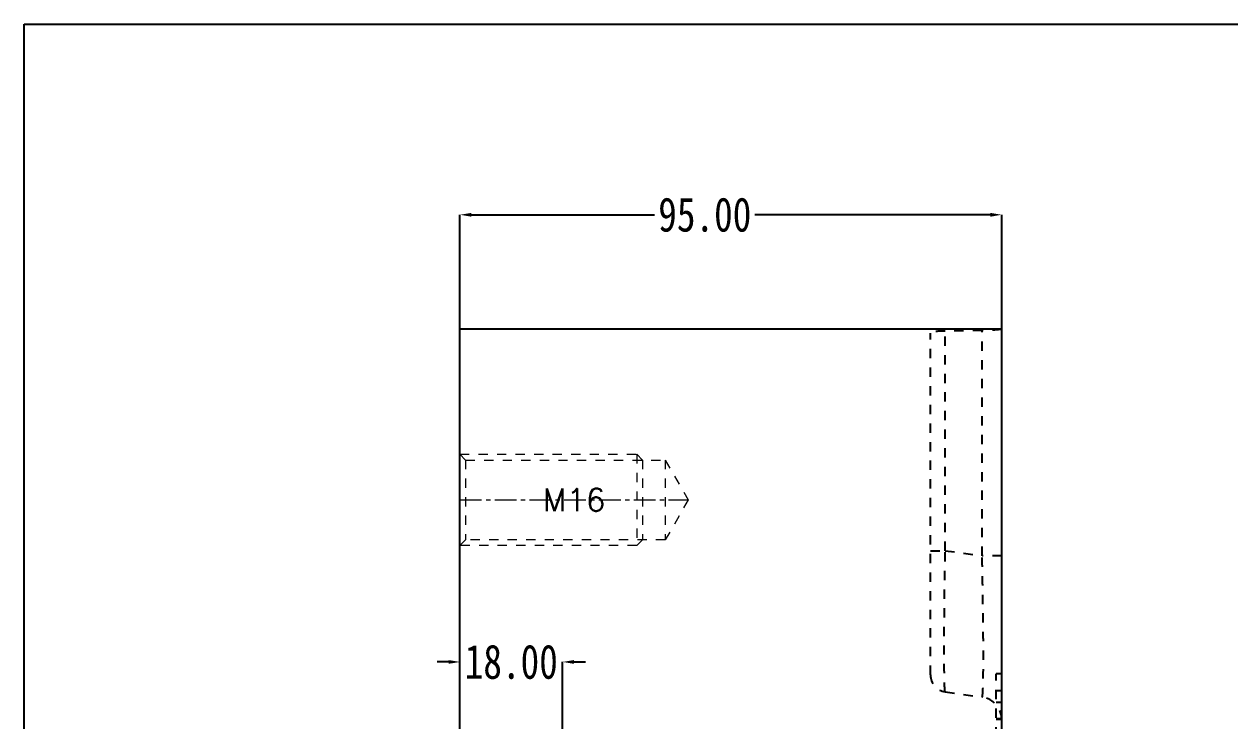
# Model space of a CAD drawing. Header units: millimetres. Extents: x -946 to 3963, y -10008 to 1396.
# Drawn here: x 1206.6 to 1418, y -2951.3 to -2829.1 of the extents above; entities that cross this region are included whole.
import ezdxf
from ezdxf.enums import TextEntityAlignment as Align

# ---------------------------------------------------------------- set-up
doc = ezdxf.new("R2010")
doc.units = ezdxf.units.MM
doc.header["$LTSCALE"] = 16.335
doc.header["$PDMODE"] = 3
doc.header["$PDSIZE"] = 0.3125
doc.linetypes.add('CENTER', pattern=[0.6, 0.375, -0.075, 0.075, -0.075])
doc.linetypes.add('HIDDEN', pattern=[0.2, 0.1, -0.1])
doc.layers.get('0').update_dxf_attribs({"linetype": 'CONTINUOUS'})
doc.layers.get('Defpoints').update_dxf_attribs({"linetype": 'CONTINUOUS'})
doc.layers.add('DEFAULT_2', color=8, linetype='HIDDEN')
doc.layers.add('DIM', color=3, linetype='CONTINUOUS')
doc.layers.add('screw', color=33, linetype='CONTINUOUS', lineweight=13)
doc.styles.get("Standard").update_dxf_attribs({"font": 'txt', "width": 0.8})
doc.styles.add('TXT', font='txt.shx', dxfattribs={"bigfont": 'gbcbig.shx'})
doc.dimstyles.new('11', dxfattribs={"dimtxt": 10, "dimasz": 10, "dimexe": 0, "dimexo": 0, "dimgap": 0, "dimtad": 0, "dimzin": 0, "dimdsep": 46, "dimtxsty": 'Standard', "dimcen": 0, "dimclrd": 4, "dimclre": 4, "dimclrt": 6, "dimazin": 0, "dimtfac": 1, "dimtofl": 0, "dimtmove": 0, "dimatfit": 3, "dimfxl": 0, "dimtolj": 1, "dimtzin": 0, "dimarcsym": 0})

# ---------------------------------------------------------------- blocks, each defined once
blk = doc.blocks.new('*D196')
at = {"layer": 'Defpoints', "color": 0}
for p in [(1282.98, -2862.53), (1282.98, -2886.85), (1377.98, -2886.85)]:
    blk.add_point(p, dxfattribs=at)
at = {"layer": 'DIM', "color": 4, "lineweight": -2}
for p, q in [((1282.98, -2886.85), (1282.98, -2862.53)), ((1284.98, -2862.53), (1317.11, -2862.53)), ((1375.98, -2862.53), (1334.71, -2862.53)), ((1377.98, -2886.85), (1377.98, -2862.53))]:
    blk.add_line(p, q, dxfattribs=at)
at = {"layer": 'DIM', "color": 4}
for points in [[(1284.98, -2862.2), (1284.98, -2862.87), (1282.98, -2862.53)], [(1375.98, -2862.2), (1375.98, -2862.87), (1377.98, -2862.53)]]:
    blk.add_solid(points, dxfattribs=at)
at = {"layer": 'DIM', "color": 6, "insert": (1325.91, -2862.53), "char_height": 6, "attachment_point": 5}
blk.add_mtext('\\A1;95.00', dxfattribs=at)
blk = doc.blocks.new('*D201')
at = {"layer": 'Defpoints', "color": 0}
for p in [(1282.98, -2940.95), (1282.98, -2953.15), (1300.98, -2963.54)]:
    blk.add_point(p, dxfattribs=at)
at = {"layer": 'DIM', "color": 4, "lineweight": -2}
for p, q in [((1280.98, -2940.95), (1278.98, -2940.95)), ((1282.98, -2953.15), (1282.98, -2940.95)), ((1300.98, -2963.54), (1300.98, -2940.95)), ((1302.98, -2940.95), (1304.98, -2940.95))]:
    blk.add_line(p, q, dxfattribs=at)
at = {"layer": 'DIM', "color": 4}
for points in [[(1280.98, -2940.62), (1280.98, -2941.28), (1282.98, -2940.95)], [(1302.98, -2940.62), (1302.98, -2941.28), (1300.98, -2940.95)]]:
    blk.add_solid(points, dxfattribs=at)
at = {"layer": 'DIM', "color": 6, "insert": (1291.98, -2940.95), "char_height": 6, "attachment_point": 5}
blk.add_mtext('\\A1;18.00', dxfattribs=at)

msp = doc.modelspace()

# ---------------------------------------------------------------- linework, layer by layer
at = {"color": 7, "linetype": 'Continuous'}
for p, q in [((1282.979, -3262.537), (1282.979, -2882.537)), ((1282.979, -2882.537), (1377.979, -2882.537)), ((1377.979, -3022.149), (1377.979, -2882.537))]:
    msp.add_line(p, q, dxfattribs=at)
msp.add_lwpolyline([(1206.569, -2829.095), (2176.984, -2829.095), (2176.984, -3394.328), (1206.569, -3394.328)], close=True)
at = {"layer": 'DEFAULT_2', "color": 8, "linetype": 'HIDDEN'}
for p, q in [((1365.479, -2943.223), (1365.479, -2883.29)), ((1368.061, -2921.437), (1368.061, -2882.918)), ((1374.535, -2922.347), (1374.535, -2882.829)), ((1365.479, -2921.437), (1368.061, -2921.437)), ((1368.061, -2921.437), (1374.535, -2922.347)), ((1377.979, -2922.347), (1374.535, -2922.347)), ((1376.979, -2973.618), (1376.979, -2943.009)), ((1377.979, -2943.009), (1376.979, -2943.009)), ((1368.061, -2946.194), (1374.535, -2947.104)), ((1377.979, -2946.009), (1376.979, -2946.009)), ((1377.979, -2948.034), (1376.979, -2948.034)), ((1377.979, -2950.917), (1376.979, -2950.917)), ((1377.979, -2951.034), (1376.979, -2951.034))]:
    msp.add_line(p, q, dxfattribs=at)
for centre, radius, start, end in [((1368.479, -2943.223), 3, 180, 262), ((1373.979, -2951.065), 4, 0, 82)]:
    msp.add_arc(centre, radius, start, end, dxfattribs=at)
msp.add_ellipse((1420.312, -2953.537), major_axis=(505.191, 0), ratio=0.1405408, start_param=1.6615325, end_param=1.6744087, dxfattribs=at)
for points, knots in [([(1368.061, -2882.918), (1367.722, -2882.923), (1367.103, -2882.943), (1366.304, -2883.006), (1365.789, -2883.096), (1365.542, -2883.189), (1365.479, -2883.26), (1365.479, -2883.29)], [0, 0, 0, 0, 0.3832932, 0.6981778, 0.9072228, 0.9663582, 1, 1, 1, 1]), ([(1377.979, -2882.58), (1377.979, -2882.587), (1377.95, -2882.599), (1377.907, -2882.611), (1377.825, -2882.627), (1377.716, -2882.645), (1377.576, -2882.663), (1377.334, -2882.691), (1376.966, -2882.724), (1376.457, -2882.761), (1375.868, -2882.793), (1375.218, -2882.817), (1374.767, -2882.826), (1374.535, -2882.829)], [0, 0, 0, 0, 0.0060383, 0.0205515, 0.0439398, 0.0761475, 0.1170029, 0.1661301, 0.2875005, 0.4365952, 0.6088566, 0.7990239, 1, 1, 1, 1]), ([(1368.061, -2946.194), (1368.049, -2946.192), (1368.036, -2946.136), (1368.019, -2946.056), (1368.004, -2945.9), (1367.988, -2945.695), (1367.974, -2945.428), (1367.954, -2944.96), (1367.934, -2944.235), (1367.916, -2943.202), (1367.903, -2941.958), (1367.895, -2940.517), (1367.893, -2938.891), (1367.896, -2937.096), (1367.908, -2934.418), (1367.936, -2930.791), (1367.989, -2926.205), (1368.035, -2923.047), (1368.061, -2921.437)], [0, 0, 0, 0, 0.0015158, 0.0052598, 0.0113319, 0.0197423, 0.0304893, 0.0435577, 0.076527, 0.1183726, 0.1687289, 0.2271101, 0.292982, 0.3656841, 0.4445184, 0.6173925, 0.8049861, 1, 1, 1, 1]), ([(1374.535, -2947.104), (1374.547, -2947.105), (1374.573, -2947.056), (1374.588, -2946.979), (1374.613, -2946.83), (1374.632, -2946.63), (1374.652, -2946.37), (1374.678, -2945.909), (1374.705, -2945.19), (1374.729, -2944.164), (1374.746, -2942.925), (1374.756, -2941.484), (1374.76, -2939.857), (1374.756, -2938.058), (1374.74, -2935.37), (1374.702, -2931.73), (1374.632, -2927.129), (1374.57, -2923.961), (1374.535, -2922.347)], [0, 0, 0, 0, 0.0014633, 0.0050065, 0.0108507, 0.0190309, 0.0295537, 0.0424028, 0.0749868, 0.1165478, 0.1667138, 0.2250352, 0.2909372, 0.3637804, 0.4428363, 0.616344, 0.8045416, 1, 1, 1, 1])]:
    msp.add_open_spline(points, degree=3, knots=knots, dxfattribs=at)
at = {"layer": 'screw', "color": 92, "linetype": 'HIDDEN', "ltscale": 0.995164}
for p, q in [((1282.979, -2904.537), (1313.979, -2904.537)), ((1313.979, -2904.537), (1314.979, -2905.537)), ((1313.979, -2904.537), (1313.979, -2920.537)), ((1314.979, -2905.537), (1314.979, -2919.537)), ((1313.979, -2920.537), (1282.979, -2920.537)), ((1314.979, -2919.537), (1313.979, -2920.537))]:
    msp.add_line(p, q, dxfattribs=at)
at = {"layer": 'screw', "linetype": 'HIDDEN', "ltscale": 0.995164}
for p, q in [((1282.979, -2904.537), (1283.979, -2905.537)), ((1283.979, -2905.537), (1283.979, -2919.537)), ((1283.979, -2905.537), (1318.979, -2905.537)), ((1318.979, -2905.537), (1323.02, -2912.537)), ((1318.979, -2905.537), (1318.979, -2919.537)), ((1323.02, -2912.537), (1318.979, -2919.537)), ((1283.979, -2919.537), (1282.979, -2920.537)), ((1318.979, -2919.537), (1283.979, -2919.537))]:
    msp.add_line(p, q, dxfattribs=at)
at = {"layer": 'screw', "color": 1, "linetype": 'CENTER', "ltscale": 0.621977}
msp.add_line((1282.979, -2912.537), (1323.02, -2912.537), dxfattribs=at)

# ---------------------------------------------------------------- texts
at = {"layer": 'screw', "color": 222, "linetype": 'HIDDEN', "ltscale": 0.995164, "style": 'TXT'}
msp.add_text('M16', height=4, dxfattribs=at).set_placement((1302.999, -2912.537), align=Align.MIDDLE)

# ---------------------------------------------------------------- dimensions: what is measured, and where the dimension line sits
at = {"layer": 'DIM'}
for base, p1, p2, picture, middle in [((1282.979, -2862.532), (1377.979, -2886.852), (1282.979, -2886.852), '*D196', (1325.911, -2862.532)), ((1282.979, -2940.951), (1300.979, -2963.537), (1282.979, -2953.151), '*D201', (1291.979, -2940.951))]:
    dim = msp.add_linear_dim(base=base, p1=p1, p2=p2, dimstyle='11', override={"dimtxt": 6, "dimasz": 2}, dxfattribs=at)
    dim.commit()
    dim.dimension.update_dxf_attribs({"geometry": picture, "text_midpoint": middle, "dimtype": 160})

doc.saveas('drawing.dxf')
